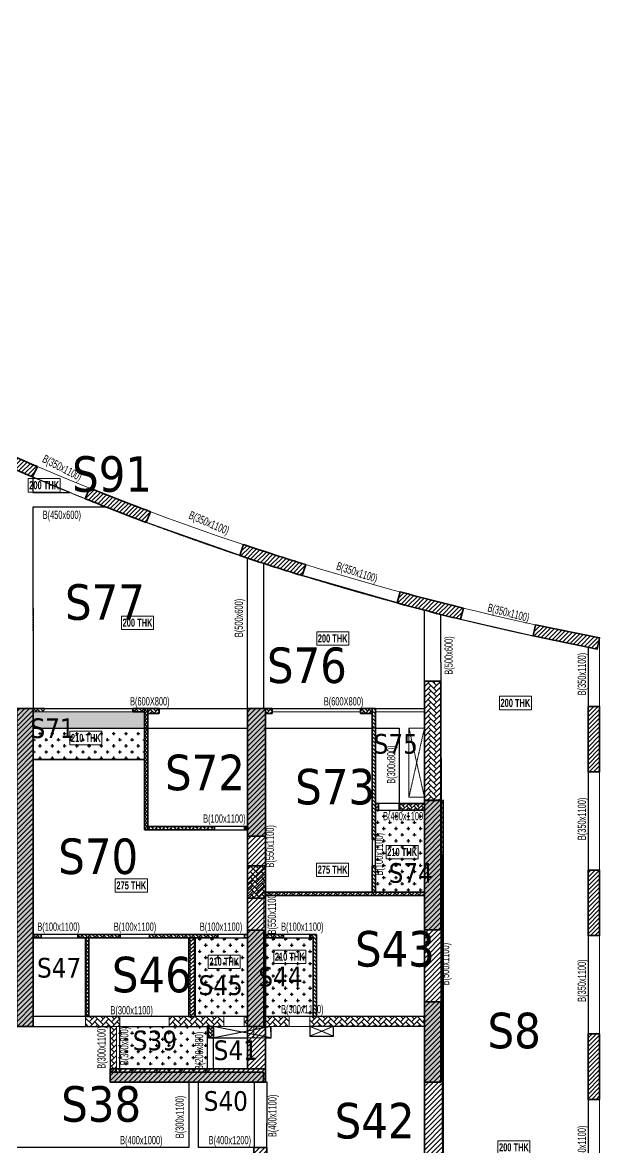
# Model space of a CAD drawing. Header units: millimetres. Extents: x 12 to 66676, y 38 to 58670.
# Drawn here: x 49049 to 66676, y 19631 to 53983 of the extents above; entities that cross this region are included whole.
import ezdxf

# ---------------------------------------------------------------- set-up
doc = ezdxf.new("R2010")
doc.units = ezdxf.units.MM
doc.linetypes.add('HIDDEN', pattern=[0.375, 0.25, -0.125])
for name, color, linetype, lineweight in [('A-FLOR-IDEN', 11, 'Continuous', 9), ('A-HIDD-ABVE', 8, 'HIDDEN', 20), ('S-BEAM', 7, 'Continuous', 18), ('S-BEAM-IDEN', 2, 'Continuous', 9), ('S-COL HATCH', 9, 'Continuous', 0), ('S-COLS', 5, 'Continuous', 35), ('S-WALL', 4, 'Continuous', 18)]:
    doc.layers.add(name, color=color, linetype=linetype, lineweight=lineweight)
doc.layers.add('changes', color=7, linetype='Continuous')
doc.layers.add('SUNK SLAB', color=8, linetype='Continuous')
doc.styles.add('Dim.s & Anno.(Misc.)', font='ARIALN.TTF')
doc.styles.add('Swis721 LtCn BT', font='swisscl.ttf', dxfattribs={"width": 0.9, "height": 233.355162})
doc.styles.add('Swis721 LtCn BT_B', font='', dxfattribs={"width": 0.9, "height": 246.918336})
doc.styles.get('Swis721 LtCn BT_B').set_extended_font_data('Swis721 LtCn BT', bold=True)
pattern_1 = [(45, (-31699446.87, 20890861.25), (-75.1300955, 75.1300955), [])]
pattern_2 = [(45, (-31802317.5, 20729084.55), (0, 169.7056275), [360, -120]), (135, (-31802232.65, 20729169.4), (1e-14, 169.7056275), [360, -120])]
pattern_3 = [(45, (-15037.47, -17858.63), (0, 107.76307), [228.6, -76.2]), (135, (-14983.584, -17804.75), (7e-15, 107.76307), [228.6, -76.2])]
pattern_4 = [(45, (-31235527.81, 20855355.09), (-66.29126074, 66.29126074), [])]
pattern_5 = [(0, (-31345460.47, 21127995.8), (187.5, 187.5), [93.75, -281.25]), (90, (-31345413.6, 21127948.93), (-187.5, 187.5), [93.75, -281.25])]
pattern_6 = [(45, (-31785793.985, 20745915.18), (0, 113.13708499), [240, -80]), (135, (-31785737.42, 20745971.75), (9e-15, 113.13708499), [240, -80])]

# ---------------------------------------------------------------- blocks, each defined once
blk = doc.blocks.new('A$Cd226b1b4')
at = {"layer": 'S-COL HATCH', "transparency": 33554687}
h = blk.add_hatch(dxfattribs=at)
h.set_pattern_fill('ANSI31', color=256, scale=850)
h.set_pattern_definition(pattern_1)
h.paths.add_polyline_path([(40725, 12225), (40225, 12225), (40225, 21925), (40725, 21925)])
h = blk.add_hatch(dxfattribs=at)
h.set_pattern_fill('ANSI31', color=256, scale=850)
h.set_pattern_definition(pattern_1)
h.paths.add_polyline_path([(43075, 10925), (43075, 10525), (47825, 10525), (47825, 10925)])
h.paths.add_polyline_path([(47825, 21925), (47275, 21925), (47275, 10925), (47825, 10925)])
h = blk.add_hatch(dxfattribs=at)
h.set_pattern_fill('ANSI31', color=256, scale=850)
h.set_pattern_definition(pattern_1)
h.paths.add_polyline_path([(53250, 7625), (53250, 19125), (52675, 19125), (52675, 8025), (47865, 8025), (47865, 8525), (47465, 8525), (47465, 7625)])
at = {"layer": 'S-COLS', "elevation": 0}
for points in [[(40725, 12225), (40225, 12225), (40225, 21925), (40725, 21925)], [(53250, 7625), (47465, 7625), (47465, 8525), (47865, 8525), (47865, 8025), (52675, 8025), (52675, 19125), (53250, 19125)], [(43075, 10925), (47825, 10925), (47825, 10525), (43075, 10525)]]:
    blk.add_lwpolyline(points, close=True, dxfattribs=at)
blk.add_lwpolyline([(47825, 10925), (47825, 21925), (47275, 21925), (47275, 10925), (47825, 10925)], dxfattribs=at)
blk = doc.blocks.new('A$Cbe320e20')
at = {"layer": 'S-COL HATCH'}
h = blk.add_hatch(dxfattribs=at)
h.set_pattern_fill('AR-HBONE', color=256, scale=30)
h.set_pattern_definition(pattern_2)
h.paths.add_polyline_path([(45304, 17040), (44804, 17040), (44804, 13401), (45304, 13401)])
at = {"layer": 'S-COL HATCH', "transparency": 33554687}
h = blk.add_hatch(color=256, dxfattribs=at)
h.dxf.hatch_style = 1
h.paths.add_polyline_path([(32854, 16200), (32354, 16200), (32354, 6500), (32854, 6500)])
h = blk.add_hatch(color=256, dxfattribs=at)
h.dxf.hatch_style = 1
h.paths.add_polyline_path([(39404, 12310), (39954, 12310), (39954, 16200), (39404, 16200)])
h = blk.add_hatch(color=256, dxfattribs=at)
h.dxf.hatch_style = 1
h.paths.add_polyline_path([(44804, 13401), (45304, 13401), (45304, 9451), (44804, 9451)])
at = {"layer": 'S-COL HATCH'}
h = blk.add_hatch(dxfattribs=at)
h.set_pattern_fill('AR-HBONE', color=256, scale=30)
h.set_pattern_definition(pattern_2)
h.paths.add_polyline_path([(39404, 10410), (39954, 10410), (39954, 11400), (39404, 11400)])
at = {"layer": 'S-COL HATCH', "transparency": 33554687}
h = blk.add_hatch(color=256, dxfattribs=at)
h.dxf.hatch_style = 1
h.paths.add_polyline_path([(39404, 9200), (39404, 9200), (39404, 9300), (39404, 9440), (39904, 9440), (39904, 6500), (39404, 6500)])
h = blk.add_hatch(color=256, dxfattribs=at)
h.dxf.hatch_style = 1
h.paths.add_polyline_path([(45304, 7251), (44804, 7251), (44804, 4800), (45304, 4800)])
at = {"layer": 'S-COL HATCH'}
h = blk.add_hatch(dxfattribs=at)
h.set_pattern_fill('AR-HBONE', color=256, scale=30)
h.set_pattern_definition(pattern_2)
h.paths.add_polyline_path([(34454, 6800), (34454, 6500), (35504, 6500), (35504, 6800)])
h = blk.add_hatch(dxfattribs=at)
h.set_pattern_fill('AR-HBONE', color=256, scale=30)
h.set_pattern_definition(pattern_2)
h.paths.add_polyline_path([(37004, 6800), (38674, 6800), (38674, 6500), (37004, 6500)])
h = blk.add_hatch(dxfattribs=at)
h.set_pattern_fill('AR-HBONE', color=256, scale=30)
h.set_pattern_definition(pattern_2)
h.paths.add_polyline_path([(39304, 6800), (39404, 6800), (39404, 6500), (39304, 6500)])
h = blk.add_hatch(dxfattribs=at)
h.set_pattern_fill('AR-HBONE', color=256, scale=30)
h.set_pattern_definition(pattern_2)
h.paths.add_polyline_path([(39904, 6799), (40675, 6799), (40675, 6499), (40124, 6499), (40124, 6500), (39904, 6500)])
h = blk.add_hatch(dxfattribs=at)
h.set_pattern_fill('AR-HBONE', color=256, scale=30)
h.set_pattern_definition(pattern_2)
h.paths.add_polyline_path([(41295, 6799), (44803, 6799), (44803, 6501), (41295, 6501)])
h = blk.add_hatch(dxfattribs=at)
h.set_pattern_fill('AR-HBONE', color=256, scale=30)
h.set_pattern_definition(pattern_2)
h.paths.add_polyline_path([(35204, 6500), (35404, 6500), (35404, 5100), (35204, 5100)])
at = {"layer": 'S-COL HATCH', "transparency": 33554687}
h = blk.add_hatch(color=256, dxfattribs=at)
h.dxf.hatch_style = 1
h.paths.add_polyline_path([(35204, 5100), (35404, 5100), (39594, 5100), (39594, 4800), (35204, 4800)])
h.paths.add_polyline_path([(39594, 5100), (39894, 5100), (39894, 4800), (39594, 4800)])
at = {"layer": 'S-WALL'}
h = blk.add_hatch(dxfattribs=at)
h.set_pattern_fill('FP_1', color=1, style=0, pattern_type=2)
h.set_pattern_definition(pattern_3)
h.paths.add_polyline_path([(32854, 16100), (32854, 16200), (33204, 16200), (33204, 16100)])
h = blk.add_hatch(dxfattribs=at)
h.set_pattern_fill('FP_1', color=1, style=0, pattern_type=2)
h.set_pattern_definition(pattern_3)
h.paths.add_polyline_path([(32854, 16100), (32854, 16200), (33204, 16200), (33204, 16100)])
h = blk.add_hatch(dxfattribs=at)
h.set_pattern_fill('FP_1', color=1, style=0, pattern_type=2)
h.set_pattern_definition(pattern_3)
h.paths.add_polyline_path([(35904, 16100), (35904, 16200), (36254, 16200), (36254, 16100)])
h = blk.add_hatch(dxfattribs=at)
h.set_pattern_fill('FP_1', color=1, style=0, pattern_type=2)
h.set_pattern_definition(pattern_3)
h.paths.add_polyline_path([(35904, 16100), (35904, 16200), (36254, 16200), (36254, 16100)])
h = blk.add_hatch(dxfattribs=at)
h.set_pattern_fill('FP_1', color=1, style=0, pattern_type=2)
h.set_pattern_definition(pattern_3)
h.paths.add_polyline_path([(36354, 16050), (36354, 16200), (36704, 16200), (36704, 16050)])
h = blk.add_hatch(dxfattribs=at)
h.set_pattern_fill('FP_1', color=1, style=0, pattern_type=2)
h.set_pattern_definition(pattern_3)
h.paths.add_polyline_path([(36354, 16050), (36354, 16200), (36704, 16200), (36704, 16050)])
h = blk.add_hatch(dxfattribs=at)
h.set_pattern_fill('FP_1', color=1, style=0, pattern_type=2)
h.set_pattern_definition(pattern_3)
h.paths.add_polyline_path([(39954, 16050), (39954, 16200), (40154, 16200), (40154, 16050)])
h = blk.add_hatch(dxfattribs=at)
h.set_pattern_fill('FP_1', color=1, style=0, pattern_type=2)
h.set_pattern_definition(pattern_3)
h.paths.add_polyline_path([(39954, 16050), (39954, 16200), (40154, 16200), (40154, 16050)])
h = blk.add_hatch(dxfattribs=at)
h.set_pattern_fill('FP_1', color=1, style=0, pattern_type=2)
h.set_pattern_definition(pattern_3)
h.paths.add_polyline_path([(43204, 16050), (42854, 16050), (42854, 16200), (43204, 16200)])
h = blk.add_hatch(dxfattribs=at)
h.set_pattern_fill('FP_1', color=1, style=0, pattern_type=2)
h.set_pattern_definition(pattern_3)
h.paths.add_polyline_path([(43204, 16050), (42854, 16050), (42854, 16200), (43204, 16200)])
at = {"layer": 'S-BEAM', "color": 5, "elevation": 0}
for points in [[(35504, 6800), (34454, 6800), (34454, 6500), (35504, 6500)], [(40675, 6800), (39904, 6800), (39904, 6499), (40675, 6499)], [(35404, 6500), (35204, 6500), (35204, 5100), (35404, 5100)]]:
    blk.add_lwpolyline(points, close=True, dxfattribs=at)
at = {"layer": 'S-BEAM', "color": 5}
for points in [[(38674, 6800), (37004, 6800), (37004, 6500), (38674, 6500)], [(39404, 6800), (39304, 6800), (39304, 6500), (39404, 6500)], [(41305, 6801), (44803, 6801), (44803, 6501), (41305, 6501)]]:
    blk.add_lwpolyline(points, close=True, dxfattribs=at)
at = {"layer": 'S-COLS'}
for p, q in [((44804, 17040), (44804, 17040)), ((44804, 13401), (45304, 13401)), ((39894, 4800), (39894, 5100))]:
    blk.add_line(p, q, dxfattribs=at)
for points in [[(44804, 17040), (44804, 9451), (45304, 9451), (45304, 17040)], [(39954, 16200), (39404, 16200), (39404, 12310), (39954, 12310)], [(39954, 11400), (39404, 11400), (39404, 10410), (39954, 10410)], [(45304, 7251), (44804, 7251), (44804, 4800), (45304, 4800)]]:
    blk.add_lwpolyline(points, close=True, dxfattribs=at)
at = {"layer": 'S-COLS', "elevation": 0}
blk.add_lwpolyline([(32854, 6500), (32354, 6500), (32354, 16200), (32854, 16200)], close=True, dxfattribs=at)
at = {"layer": 'S-COLS'}
blk.add_lwpolyline([(39904, 6500), (39904, 9440), (39404, 9440), (39404, 6500), (39954, 6500)], dxfattribs=at)
at = {"layer": 'S-COLS', "elevation": 0}
blk.add_lwpolyline([(39894, 4800), (35204, 4800), (35204, 5100), (39894, 5100)], dxfattribs=at)
at = {"layer": 'S-WALL', "lineweight": 35}
for p, q in [((32354, 16200), (33204, 16200)), ((35904, 16200), (36704, 16200)), ((39404, 16200), (40154, 16200))]:
    blk.add_line(p, q, dxfattribs=at)
at = {"layer": 'S-WALL', "color": 7}
for p, q in [((35904, 16200), (33204, 16200)), ((42854, 16200), (40154, 16200)), ((44804, 16200), (43304, 16200)), ((32854, 16100), (35904, 16100)), ((40154, 16100), (42854, 16100)), ((43304, 16100), (44804, 16100))]:
    blk.add_line(p, q, dxfattribs=at)
at = {"layer": 'S-WALL', "color": 5, "lineweight": 35}
for p, q in [((35904, 16100), (35904, 16200)), ((36704, 16200), (36704, 16050)), ((40154, 16200), (40154, 16050)), ((42854, 16050), (42854, 16200)), ((42854, 16200), (43304, 16200)), ((36254, 16100), (35904, 16100)), ((36704, 16050), (36354, 16050)), ((40154, 16050), (39954, 16050)), ((43204, 16050), (42854, 16050))]:
    blk.add_line(p, q, dxfattribs=at)
blk = doc.blocks.new('A$Cd8a5d3b5')
at = {"layer": 'S-COL HATCH', "transparency": 33554687}
h = blk.add_hatch(dxfattribs=at)
h.set_pattern_fill('ANSI31', color=256, scale=750)
h.set_pattern_definition([(45, (-31363013.31, 20884024.09), (-66.29126074, 66.29126074), [])])
h.paths.add_polyline_path([(30445, 24722), (30297, 24405, 0.004309), (32837, 23274), (32985, 23591, -0.004327)])
h = blk.add_hatch(dxfattribs=at)
h.set_pattern_fill('ANSI31', color=256, scale=750)
h.set_pattern_definition(pattern_4)
h.paths.add_polyline_path([(36311, 21885), (36443, 22213, -0.006015), (34578, 22935), (34446, 22609, 0.00603)])
h = blk.add_hatch(dxfattribs=at)
h.set_pattern_fill('ANSI31', color=256, scale=750)
h.set_pattern_definition(pattern_4)
h.paths.add_polyline_path([(41071, 20263), (41183, 20599, -0.006015), (39279, 21210), (39167, 20874, 0.00603)])
h = blk.add_hatch(dxfattribs=at)
h.set_pattern_fill('ANSI31', color=256, scale=750)
h.set_pattern_definition(pattern_4)
h.paths.add_polyline_path([(45907, 18929), (46003, 19269, -0.006016), (44065, 19767), (43970, 19427, 0.006031)])
h = blk.add_hatch(dxfattribs=at)
h.set_pattern_fill('ANSI31', color=256, scale=750)
h.set_pattern_definition(pattern_4)
h.paths.add_polyline_path([(48195, 18764), (48125, 18421), (50085, 18021), (50155, 18363)])
h = blk.add_hatch(dxfattribs=at)
h.set_pattern_fill('ANSI31', color=256, scale=750)
h.set_pattern_definition(pattern_4)
h.paths.add_polyline_path([(50155, 16269), (49805, 16269), (49805, 14269), (50155, 14269)])
h = blk.add_hatch(dxfattribs=at)
h.set_pattern_fill('ANSI31', color=256, scale=750)
h.set_pattern_definition(pattern_4)
h.paths.add_polyline_path([(49805, 9269), (50155, 9269), (50155, 11269), (49805, 11269)])
h = blk.add_hatch(dxfattribs=at)
h.set_pattern_fill('ANSI31', color=256, scale=750)
h.set_pattern_definition(pattern_4)
h.paths.add_polyline_path([(50155, 6269), (49805, 6269), (49805, 4269), (50155, 4269)])
at = {"layer": 'S-COLS', "elevation": 0}
for points in [[(30297, 24405), (30445, 24722, 0.004327), (32985, 23591), (32837, 23274, -0.004309), (30297, 24405)], [(36443, 22213, -0.006015), (34578, 22935), (34446, 22609, 0.00603), (36311, 21885), (36443, 22213)], [(39167, 20874, 0.00603), (41071, 20263), (41183, 20599, -0.006015), (39279, 21210), (39167, 20874)], [(46003, 19269, -0.006016), (44065, 19767), (43970, 19427, 0.006031), (45907, 18929), (46003, 19269)]]:
    blk.add_lwpolyline(points, format="xyb", dxfattribs=at)
blk.add_lwpolyline([(48195, 18764), (50155, 18363), (50085, 18021), (48125, 18421), (48195, 18764)], dxfattribs=at)
for points in [[(49805, 16269), (50155, 16269), (50155, 14269), (49805, 14269)], [(49805, 11269), (50155, 11269), (50155, 9269), (49805, 9269)], [(49805, 6269), (50155, 6269), (50155, 4269), (49805, 4269)]]:
    blk.add_lwpolyline(points, close=True, dxfattribs=at)

msp = doc.modelspace()

# ---------------------------------------------------------------- hatches: boundary and pattern name
at = {"layer": 'S-COL HATCH'}
h = msp.add_hatch(dxfattribs=at)
h.set_pattern_fill('AR-HBONE', color=256, scale=20)
h.set_pattern_definition(pattern_6)
h.paths.add_polyline_path([(52778, 29331), (52878, 29331), (52878, 33031), (52778, 33031)])
h = msp.add_hatch(dxfattribs=at)
h.set_pattern_fill('AR-HBONE', color=256, scale=20)
h.set_pattern_definition(pattern_6)
h.paths.add_polyline_path([(59728, 29041), (59828, 29041), (59828, 33031), (59728, 33031)])
h = msp.add_hatch(dxfattribs=at)
h.set_pattern_fill('AR-HBONE', color=256, scale=20)
h.set_pattern_definition(pattern_6)
h.paths.add_polyline_path([(59928, 29931), (59928, 30131), (59828, 30131), (59828, 29931)])
h = msp.add_hatch(dxfattribs=at)
h.set_pattern_fill('AR-HBONE', color=256, scale=20)
h.set_pattern_definition([(45, (-31787194.02, 20745915.2), (0, 113.13708499), [240, -80]), (135, (-31787137.45, 20745971.77), (9e-15, 113.13708499), [240, -80])])
h.paths.add_polyline_path([(61328, 29931), (61328, 30131), (60558, 30131), (60558, 29931)])
h = msp.add_hatch(dxfattribs=at)
h.set_pattern_fill('AR-HBONE', color=256, scale=20)
h.set_pattern_definition(pattern_6)
h.paths.add_polyline_path([(54918, 29331), (54918, 29431), (52878, 29431), (52878, 29331)])
h = msp.add_hatch(dxfattribs=at)
h.set_pattern_fill('AR-HBONE', color=256, scale=15)
h.set_pattern_definition([(45, (-31345460.394, 21127995.804), (0, 84.85281374), [180, -60]), (135, (-31345417.97, 21128038.23), (7e-15, 84.85281374), [180, -60])])
h.paths.add_polyline_path([(55928, 29331), (55928, 29431), (55828, 29431), (55828, 29331)])
h = msp.add_hatch(dxfattribs=at)
h.set_pattern_fill('AR-HBONE', color=256, scale=20)
h.set_pattern_definition(pattern_6)
h.paths.add_polyline_path([(59728, 27431), (59828, 27431), (59828, 28231), (59728, 28231)])
h = msp.add_hatch(dxfattribs=at)
h.set_pattern_fill('AR-HBONE', color=256, scale=20)
h.set_pattern_definition(pattern_6)
h.paths.add_polyline_path([(56428, 27431), (61328, 27431), (61328, 27331), (56428, 27331)])
h = msp.add_hatch(dxfattribs=at)
h.set_pattern_fill('AR-HBONE', color=256, scale=20)
h.set_pattern_definition(pattern_6)
h.paths.add_polyline_path([(49618, 26031), (49618, 26131), (49378, 26131), (49378, 26031)])
h = msp.add_hatch(dxfattribs=at)
h.set_pattern_fill('AR-HBONE', color=256, scale=20)
h.set_pattern_definition(pattern_6)
h.paths.add_polyline_path([(50738, 26131), (50738, 26031), (52028, 26031), (52028, 26131)])
h = msp.add_hatch(dxfattribs=at)
h.set_pattern_fill('AR-HBONE', color=256, scale=20)
h.set_pattern_definition(pattern_6)
h.paths.add_polyline_path([(55018, 26031), (55018, 26131), (52928, 26131), (52928, 26031)])
h = msp.add_hatch(dxfattribs=at)
h.set_pattern_fill('AR-HBONE', color=256, scale=20)
h.set_pattern_definition(pattern_6)
h.paths.add_polyline_path([(56428, 26131), (57018, 26131), (57018, 26031), (56428, 26031)])
h = msp.add_hatch(dxfattribs=at)
h.set_pattern_fill('AR-HBONE', color=256, scale=20)
h.set_pattern_definition(pattern_6)
h.paths.add_polyline_path([(57928, 23632), (58028, 23632), (58028, 26131), (57828, 26131), (57828, 26031), (57928, 26031)])
h = msp.add_hatch(dxfattribs=at)
h.set_pattern_fill('AR-HBONE', color=256, scale=20)
h.set_pattern_definition(pattern_6)
h.paths.add_polyline_path([(50978, 23631), (51078, 23631), (51078, 26031), (50978, 26031)])
h = msp.add_hatch(dxfattribs=at)
h.set_pattern_fill('AR-HBONE', color=256, scale=20)
h.set_pattern_definition(pattern_6)
h.paths.add_polyline_path([(54327, 26031), (54128, 26031), (54128, 23631), (54327, 23631)])
h = msp.add_hatch(dxfattribs=at)
h.set_pattern_fill('AR-HBONE', color=256, scale=20)
h.set_pattern_definition([(45, (-31780853.986, 20741015.18), (0, 113.13708499), [240, -80]), (135, (-31780797.42, 20741071.75), (9e-15, 113.13708499), [240, -80])])
h.paths.add_polyline_path([(54888, 23331), (54728, 23331), (54728, 22981), (54888, 22981)])
at = {"layer": 'SUNK SLAB'}
h = msp.add_hatch(dxfattribs=at)
h.set_pattern_fill('CROSS', color=8, scale=750, style=0)
h.set_pattern_definition([(0, (-31785794, 20900855.5), (187.5, 187.5), [93.75, -281.25]), (90, (-31785747.13, 20900808.62), (-187.5, 187.5), [93.75, -281.25])])
h.paths.add_polyline_path([(21175, 32931), (17775, 32931), (17775, 32431), (21175, 32431)])
h.paths.add_polyline_path([(52776, 32931), (49376, 32931), (49376, 32431), (52776, 32431)])
h = msp.add_hatch(dxfattribs=at)
h.set_pattern_fill('CROSS', color=8, scale=750, style=0)
h.set_pattern_definition([(0, (-31345460.47, 21127895.8), (187.5, 187.5), [93.75, -281.25]), (90, (-31345413.6, 21127848.93), (-187.5, 187.5), [93.75, -281.25])])
h.paths.add_polyline_path([(52776, 31481), (52776, 32431), (49376, 32431), (49376, 31481)])
h = msp.add_hatch(dxfattribs=at)
h.set_pattern_fill('CROSS', color=8, scale=750, style=0)
h.set_pattern_definition(pattern_5)
h.paths.add_polyline_path([(61326, 29931), (59826, 29931), (59826, 27431), (61326, 27431)])
h = msp.add_hatch(dxfattribs=at)
h.set_pattern_fill('CROSS', color=8, scale=750, style=0)
h.set_pattern_definition(pattern_5)
h.paths.add_polyline_path([(54326, 23631), (55926, 23631), (55926, 26031), (54326, 26031)])
h = msp.add_hatch(dxfattribs=at)
h.set_pattern_fill('CROSS', color=8, scale=750, style=0)
h.set_pattern_definition(pattern_5)
h.paths.add_polyline_path([(56426, 23631), (57926, 23631), (57926, 26031), (56426, 26031)])
h = msp.add_hatch(dxfattribs=at)
h.set_pattern_fill('CROSS', color=8, scale=750, style=0)
h.set_pattern_definition([(0, (-31345460.47, 21127562.5), (187.5, 187.5), [93.75, -281.25]), (90, (-31345413.6, 21127515.62), (-187.5, 187.5), [93.75, -281.25])])
h.paths.add_polyline_path([(54686, 23331), (54686, 21931), (51926, 21931), (51926, 23331)])
h.paths.add_polyline_path([(54259, 21932), (54259, 23206), (54786, 23206), (54786, 21932)], flags=9)

# ---------------------------------------------------------------- linework, layer by layer
at = {"layer": 'A-FLOR-IDEN', "color": 8, "elevation": 0, "flags": 128}
for points in [[(50200, 40057), (50200, 39645), (49223, 39645), (49223, 40057)], [(50200, 40057), (50200, 39645), (49223, 39645), (49223, 40057)], [(53052, 35858), (53052, 35446), (52075, 35446), (52075, 35858)], [(53052, 35858), (53052, 35446), (52075, 35446), (52075, 35858)], [(59014, 35377), (59014, 34965), (58037, 34965), (58037, 35377)], [(59014, 35377), (59014, 34965), (58037, 34965), (58037, 35377)], [(64596, 33408), (64596, 32996), (63619, 32996), (63619, 33408)], [(64596, 33408), (64596, 32996), (63619, 32996), (63619, 33408)], [(51473, 32339), (51473, 31927), (50496, 31927), (50496, 32339)], [(61136, 28856), (61136, 28444), (60158, 28444), (60158, 28856)], [(59012, 28318), (59012, 27906), (58035, 27906), (58035, 28318)], [(52863, 27837), (52863, 27425), (51885, 27425), (51885, 27837)], [(55702, 25509), (55702, 25097), (54724, 25097), (54724, 25509)], [(57703, 25659), (57703, 25247), (56725, 25247), (56725, 25659)], [(64551, 19838), (64551, 19426), (63573, 19426), (63573, 19838)]]:
    msp.add_lwpolyline(points, close=True, dxfattribs=at)
at = {"layer": 'A-HIDD-ABVE', "linetype": 'HIDDEN'}
for p, q in [((60856, 32431, 0), (61326, 30331, 0)), ((60856, 30331, 0), (61326, 32431, 0)), ((54886, 22981, 0), (56646, 23332, 0)), ((56646, 22981, 0), (54886, 23331, 0)), ((58549, 23032, 0), (57826, 23332, 0)), ((57826, 23032, 0), (58549, 23332, 0))]:
    msp.add_line(p, q, dxfattribs=at)
at = {"layer": 'changes', "color": 1, "elevation": 0}
for points in [[(49361, 40104), (49362, 39631), (50495, 39631), (49361, 40104)], [(61825, 6625), (61825, 11105), (61900, 11106), (61900, 15131), (63555, 15131), (63555, 15431), (61900, 15431), (61825, 35910), (62428, 35761), (64646, 35251), (66326, 34906), (66326, 6761), (61824, 6607)], [(55925, 29331), (55926, 26131), (49378, 26131), (49378, 26131), (49376, 31481), (52776, 31481), (52778, 29331), (55925, 29331)], [(56475, 22981), (56646, 22981), (56640, 23331), (57826, 23332), (57826, 23032), (58549, 23032), (58549, 23330), (61326, 23332), (61325, 19131), (56515, 19131), (56525, 21631), (56475, 21631), (56475, 22981)]]:
    msp.add_lwpolyline(points, dxfattribs=at)
for points in [[(49363, 39181), (49375, 33031), (55925, 33031), (55925, 37627), (52832, 38717), (51619, 39181)], [(56416, 37466), (56416, 33031), (61325, 33031), (61325, 36025), (60491, 36258), (57592, 37095)], [(49376, 32431), (52776, 32431), (52776, 31481), (49376, 31481)], [(52878, 32431), (55925, 32431), (55925, 29431), (52878, 29431)], [(56475, 32431), (59728, 32431), (59728, 27431), (56475, 27431)], [(59828, 32431), (60558, 32431), (60558, 30131), (59828, 30131)], [(59828, 29931), (61325, 29931), (61325, 27431), (59828, 27431)], [(56478, 27331), (61325, 27331), (61324, 23632), (58028, 23632), (58028, 26131), (56475, 26131)], [(49378, 26031), (50975, 26031), (50975, 23631), (49378, 23631)], [(51078, 26031), (54128, 26031), (54128, 23631), (51078, 23631)], [(54327, 26031), (55926, 26031), (55926, 23631), (54327, 23631)], [(56475, 26031), (57926, 26031), (57926, 23632), (56475, 23632)], [(38825, 19631), (38825, 21631), (44355, 21631), (44356, 23331), (51726, 23331), (51725, 21631), (54130, 21631), (54130, 19631)], [(52026, 23331), (54686, 23331), (54686, 22031), (52026, 22031)], [(54888, 22981), (55925, 22981), (55925, 22031), (54888, 22031)], [(54430, 21631), (56125, 21631), (56125, 19631), (54430, 19631)]]:
    msp.add_lwpolyline(points, close=True, dxfattribs=at)
at = {"layer": 'S-BEAM', "linetype": 'HIDDEN'}
for p, q in [((49362, 39631, 0), (49361, 40104, 0)), ((49362, 39631, 0), (50495, 39631, 0)), ((49363, 39181, 0), (51619, 39181, 0)), ((49375, 33031, 0), (49363, 39181, 0)), ((55925, 33031, 0), (55916, 37630, 0)), ((56425, 33031, 0), (56416, 37466, 0)), ((61325, 30231, 0), (61325, 36025)), ((61825, 30231, 0), (61825, 35910)), ((55925, 33031, 0), (49375, 33031, 0)), ((61325, 33031, 0), (56425, 33031, 0)), ((55926, 32431, 0), (49376, 32431, 0)), ((60556, 32431, 0), (56426, 32431, 0)), ((60556, 29931, 0), (60556, 32431, 0)), ((61328, 30331, 0), (61328, 32281, 0)), ((60556, 30231, 0), (60556, 30231, 0)), ((55926, 29141, 0), (55926, 28231, 0)), ((56476, 29141, 0), (56476, 28231, 0)), ((55926, 27241, 0), (55926, 26331, 0)), ((56426, 27241, 0), (56426, 26331, 0)), ((61326, 26281, 0), (61326, 24081, 0)), ((55925, 23631, 0), (49375, 23631, 0)), ((55926, 23631, 0), (49376, 23631, 0)), ((61326, 23630, 0), (56426, 23630, 0)), ((51725, 23331, 0), (46075, 23331, 0)), ((51725, 22031, 0), (51725, 23331, 0)), ((51726, 23331, 0), (51726, 21931, 0)), ((55925, 23331, 0), (52025, 23331, 0)), ((52025, 22031, 0), (52025, 23331, 0)), ((52026, 23331, 0), (52026, 21931, 0)), ((56116, 23331, 0), (56116, 22981, 0)), ((61326, 23332, 0), (56426, 23330, 0)), ((61326, 23332, 0), (56426, 23329, 0)), ((54130, 19631, 0), (54130, 21631, 0)), ((54430, 19631, 0), (54430, 21631, 0)), ((56125, 21631, 0), (56125, 19631, 0)), ((56525, 21631, 0), (56515, 19631, 0)), ((50945, 19631, 0), (48095, 19631, 0)), ((54030, 19631, 0), (51345, 19631, 0)), ((56125, 19631, 0), (54430, 19631, 0))]:
    msp.add_line(p, q, dxfattribs=at)
at = {"layer": 'S-BEAM'}
for p, q in [((61326, 32431, 0), (60856, 32431, 0)), ((60856, 30331, 0), (60856, 32431, 0)), ((61326, 30331, 0), (60856, 30331, 0)), ((61826, 26281, 0), (61826, 24081, 0)), ((51726, 23331, 0), (49376, 23331, 0)), ((54686, 23331, 0), (52026, 23331, 0)), ((54686, 23331, 0), (54686, 21931, 0)), ((55926, 23331, 0), (54886, 23331, 0)), ((54886, 23331, 0), (54886, 21931, 0))]:
    msp.add_line(p, q, dxfattribs=at)
at = {"layer": 'S-BEAM', "ltscale": 250000, "elevation": 0}
msp.add_lwpolyline([(66676, 35195, -0.104419), (34559, 48660, 0.059137), (26435, 53983, 0.059137)], format="xyb", dxfattribs=at)
at = {"layer": 'S-BEAM', "linetype": 'HIDDEN', "elevation": 0}
for points in [[(55916, 37630, -0.020704), (49361, 40104, -0.020704)], [(61375, 36025, -0.015257), (56416, 37466, -0.015257)], [(66340, 34903, -0.013664), (61825, 35910, -0.013664)]]:
    msp.add_lwpolyline(points, format="xyb", dxfattribs=at)
at = {"layer": 'S-BEAM', "elevation": 0}
for points in [[(66676, 6411), (66676, 35195)], [(60558, 30231), (60558, 29931), (61328, 29931), (61328, 30331), (60856, 30331)]]:
    msp.add_lwpolyline(points, dxfattribs=at)
at = {"layer": 'S-BEAM', "linetype": 'HIDDEN', "elevation": 0}
for points in [[(66326, 31101), (66326, 34906)], [(66326, 6411), (66326, 30981)]]:
    msp.add_lwpolyline(points, dxfattribs=at)
at = {"layer": 'S-BEAM', "elevation": 0}
for points in [[(52776, 32931), (49376, 32931), (49376, 31481), (52776, 31481)], [(61326, 29931), (59826, 29931), (59826, 27431), (61326, 27431)], [(55926, 26031), (54326, 26031), (54326, 23631), (55926, 23631)], [(57926, 26031), (56426, 26031), (56426, 23631), (57926, 23631)], [(56646, 23331), (54886, 23331), (54886, 22981), (56646, 22981)], [(58549, 23332), (57826, 23332), (57826, 23032), (58549, 23032)]]:
    msp.add_lwpolyline(points, close=True, dxfattribs=at)
at = {"layer": 'S-BEAM', "linetype": 'HIDDEN', "elevation": 0}
for points in [[(55826, 29431), (54916, 29431), (54916, 29331), (55826, 29331)], [(59826, 29041), (59726, 29041), (59726, 28231), (59826, 28231)], [(50736, 26131), (49616, 26131), (49616, 26031), (50736, 26031)], [(52926, 26131), (52026, 26131), (52026, 26031), (52926, 26031)], [(55826, 26131), (55016, 26131), (55016, 26031), (55826, 26031)], [(57826, 26131), (57016, 26131), (57016, 26031), (57826, 26031)]]:
    msp.add_lwpolyline(points, close=True, dxfattribs=at)
at = {"layer": 'S-COLS', "elevation": 0}
for points in [[(52778, 29331), (52878, 29331), (52878, 33031), (52778, 33031)], [(59828, 33031), (59728, 33031), (59728, 29041), (59828, 29041)], [(59928, 30131), (59828, 30131), (59828, 29931), (59928, 29931)], [(61328, 30131), (60558, 30131), (60558, 29931), (61328, 29931)], [(54918, 29431), (52878, 29431), (52878, 29331), (54918, 29331)], [(55928, 29431), (55828, 29431), (55828, 29331), (55928, 29331)], [(59828, 28231), (59728, 28231), (59728, 27431), (59828, 27431)], [(61328, 27431), (56478, 27431), (56478, 27331), (61328, 27331)], [(49618, 26131), (49378, 26131), (49378, 26031), (49618, 26031)], [(52028, 26131), (50738, 26131), (50738, 26031), (52028, 26031)], [(55018, 26131), (52928, 26131), (52928, 26031), (55018, 26031)], [(55926, 26131), (55826, 26131), (55826, 26031), (55926, 26031)], [(57018, 26131), (56428, 26131), (56428, 26031), (57018, 26031)], [(51078, 26031), (50978, 26031), (50978, 23631), (51078, 23631)], [(54327, 26031), (54128, 26031), (54128, 23631), (54327, 23631)], [(54888, 23331), (54728, 23331), (54728, 22981), (54888, 22981)]]:
    msp.add_lwpolyline(points, close=True, dxfattribs=at)
msp.add_lwpolyline([(57828, 26131), (58028, 26131), (58028, 23632), (57928, 23632), (57928, 26031), (57828, 26031), (57828, 26131)], dxfattribs=at)

# ---------------------------------------------------------------- block references
at = {"layer": 'changes'}
msp.add_blockref('A$Cd226b1b4', (8650, 11106), dxfattribs=at)
at = {"layer": 'S-COL HATCH'}
msp.add_blockref('A$Cd8a5d3b5', (16521, 16831, 0), dxfattribs=at)
at = {"layer": 'S-COLS'}
msp.add_blockref('A$Cbe320e20', (16521, 16831, 0), dxfattribs=at)

# ---------------------------------------------------------------- texts
at = {"layer": 'A-FLOR-IDEN', "color": 1, "char_height": 246.9, "width": 1155, "attachment_point": 2, "line_spacing_factor": 0.964267, "style": 'Swis721 LtCn BT_B'}
for s, insert in [('200 THK', (49711, 39979)), ('200 THK', (49711, 39979)), ('200 THK', (52563, 35780)), ('200 THK', (52563, 35780)), ('200 THK', (58525, 35299)), ('200 THK', (58525, 35299)), ('200 THK', (64107, 33330)), ('200 THK', (64107, 33330)), ('210 THK', (50985, 32261, 0)), ('210 THK', (60647, 28778, 0)), ('275 THK', (58523, 28240, 0)), ('275 THK', (52374, 27759, 0)), ('210 THK', (55213, 25431, 0)), ('210 THK', (57214, 25581, 0)), ('200 THK', (64062, 19760, 0))]:
    msp.add_mtext(s, dxfattribs=dict(at, insert=insert))
at = {"layer": 'changes', "attachment_point": 1, "style": 'Dim.s & Anno.(Misc.)'}
for s, insert, char_height in [('{\\fTahoma|b0|i0|c0|p34;S91}', (50565, 40738), 1084.7), ('{\\fTahoma|b0|i0|c0|p34;S77}', (50348, 36829), 1084.7), ('{\\fTahoma|b0|i0|c0|p34;S76}', (56517, 34899), 1084.7), ('{\\fTahoma|b0|i0|c0|p34;S71}', (49294, 32735), 600), ('{\\fTahoma|b0|i0|c0|p34;S75}', (59776, 32258, 0), 600), ('{\\fTahoma|b0|i0|c0|p34;S72}', (53403, 31626), 1084.7), ('{\\fTahoma|b0|i0|c0|p34;S73}', (57380, 31193), 1084.7), ('{\\fTahoma|b0|i0|c0|p34;S70}', (50142, 29067), 1084.7), ('{\\fTahoma|b0|i0|c0|p34;S74}', (60234, 28315, 0), 600), ('{\\fTahoma|b0|i0|c0|p34;S43}', (59207, 26242), 1084.7), ('{\\fTahoma|b0|i0|c0|p34;S47}', (49493, 25421), 600), ('{\\fTahoma|b0|i0|c0|p34;S46}', (51781, 25455), 1084.7), ('{\\fTahoma|b0|i0|c0|p34;S44}', (56253, 25148), 600), ('{\\fTahoma|b0|i0|c0|p34;S45}', (54427, 24889), 600), ('{\\fTahoma|b0|i0|c0|p34;S8}', (63257, 23746), 1084.7), ('{\\fTahoma|b0|i0|c0|p34;S39}', (52421, 23200), 600), ('{\\fTahoma|b0|i0|c0|p34;S41}', (54890, 22902), 600), ('{\\fTahoma|b0|i0|c0|p34;S38}', (50233, 21504), 1084.7), ('{\\fTahoma|b0|i0|c0|p34;S40}', (54585, 21352), 600), ('{\\fTahoma|b0|i0|c0|p34;S42}', (58586, 20993), 1084.7)]:
    msp.add_mtext_dynamic_manual_height_columns(s, width=6038.66, gutter_width=5424, heights=[1159], dxfattribs=dict(at, insert=insert, char_height=char_height))
at = {"layer": 'S-BEAM-IDEN', "style": 'Swis721 LtCn BT', "width": 0.8}
for s, rotation, p in [('B(350x1100)', 332.5176, (49632, 40576)), ('B(450x600)', 360, (49666, 38825, 0)), ('B(350x1100)', 336.7697, (54103, 38847)), ('B(350x1100)', 341.7169, (58615, 37283)), ('B(500x600)', 90, (55782, 35215, 0)), ('B(350x1100)', 345.4688, (63238, 36005)), ('B(500x600)', 90, (62191, 34068, 0)), ('B(350x1100)', 90, (66260, 33437, 0)), ('B(300x800)', 90, (60436, 30739, 0)), ('B(350x1100)', 90, (66260, 29016, 0)), ('B(550x1100)', 90, (56734, 28179, 0)), ('B(100x1100)', 90, (60061, 27937, 0)), ('B(550x1100)', 90, (56789, 26138, 0)), ('B(500x1100)', 90, (62084, 24581, 0)), ('B(350x1100)', 90, (66260, 24078, 0)), ('B(300x1100)', 90, (51587, 22037, 0)), ('B(300x800)', 90, (52284, 22146, 0)), ('B(200x800)', 90, (54568, 21995, 0)), ('B(300x1100)', 90, (53975, 19914, 0)), ('B(400x1100)', 90, (56807, 19949, 0)), ('B(350x1100)', 90, (66260, 19003, 0))]:
    msp.add_text(s, height=250, rotation=rotation, dxfattribs=at).set_placement(p)
for s, p in [('B(600X800)', (52335, 33130, 0)), ('B(600X800)', (58254, 33130, 0)), ('B(400x1100)', (60064, 29626, 0)), ('B(100x1100)', (54569, 29550, 0)), ('B(100x1100)', (49503, 26250, 0)), ('B(100x1100)', (51839, 26250, 0)), ('B(100x1100)', (54466, 26250, 0)), ('B(100x1100)', (56949, 26250, 0)), ('B(300x1100)', (51737, 23698, 0)), ('B(300x1100)', (56949, 23731, 0)), ('B(300x1100)', (56949, 23730, 0)), ('B(400x1000)', (52031, 19731, 0)), ('B(400x1200)', (54735, 19731, 0))]:
    msp.add_text(s, height=250, dxfattribs=at).set_placement(p)

doc.saveas('drawing.dxf')
